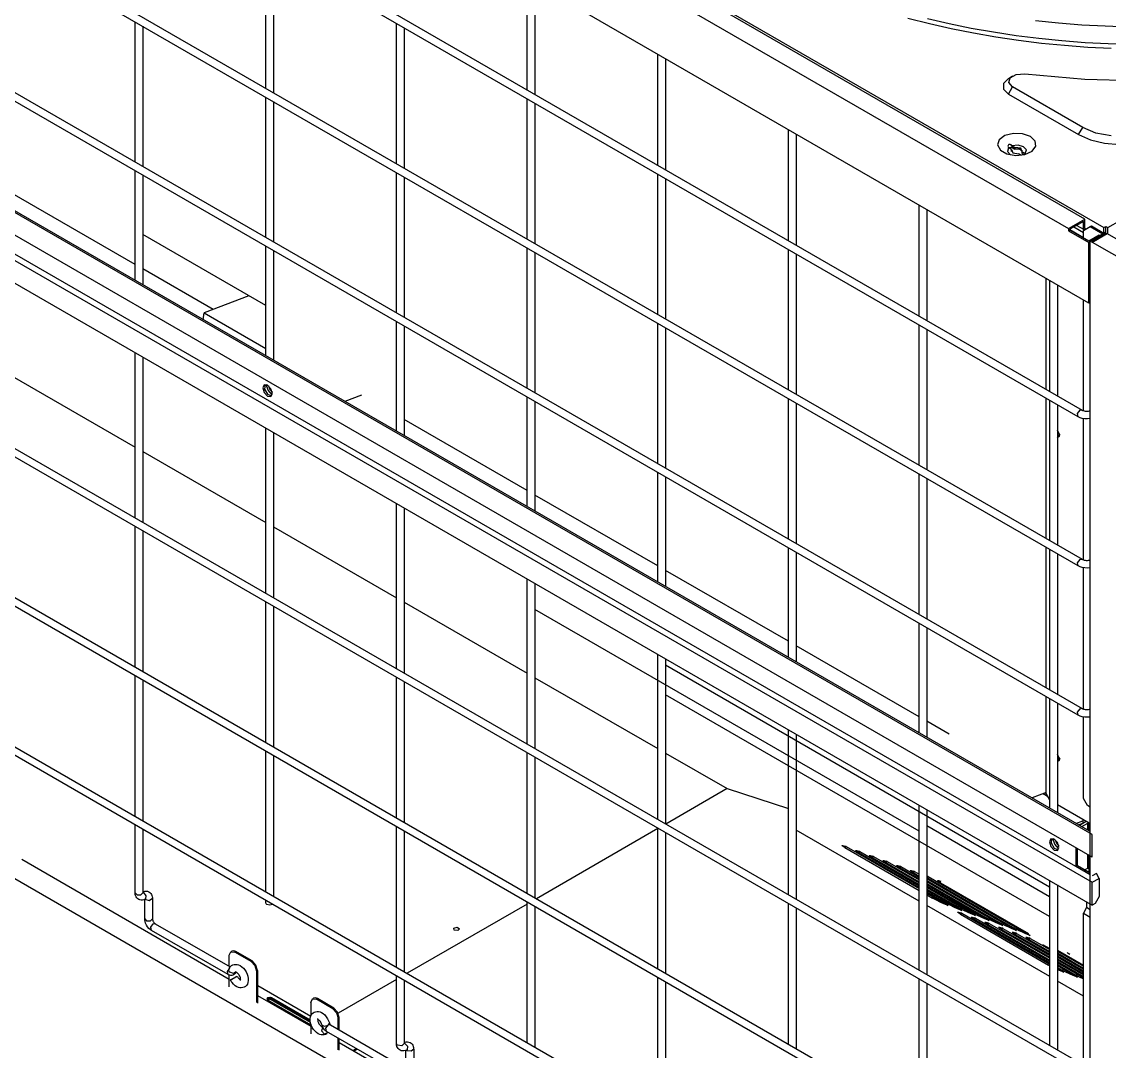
# Model space of a CAD drawing. Extents: x 594 to 813, y 174 to 240.
# Drawn here: x 756.775 to 759.609, y 201.959 to 204.644 of the extents above; entities that cross this region are included whole.
import ezdxf

# ---------------------------------------------------------------- set-up
doc = ezdxf.new("R2010")
doc.units = 0
doc.header["$MEASUREMENT"] = 0
doc.layers.add('AC.REF(S). PIPING', color=3, linetype='CONTINUOUS', lineweight=30)
doc.layers.add('LG-Product', color=3, linetype='CONTINUOUS')

# ---------------------------------------------------------------- blocks, each defined once
blk = doc.blocks.new('UW1-4')
at = {"layer": 'LG-Product', "color": 3, "linetype": 'Continuous'}
for p, q in [((3382.52, 4352.43), (3801.73, 4594.46)), ((3805.99, 4592), (3386.78, 4349.97)), ((3381.46, 4330.52), (3811.31, 4578.69)), ((3808.5, 4548.13), (3383.26, 4302.62)), ((3384.27, 4300.88), (3809.5, 4546.39)), ((3808.5, 4509.23), (3383.26, 4263.72)), ((3384.27, 4261.98), (3809.5, 4507.49)), ((3376.51, 4350.19), (3142.79, 4485.13)), ((3591.08, 4473.45), (3377.58, 4350.19)), ((3808.5, 4470.32), (3383.26, 4224.81)), ((3384.27, 4223.07), (3809.5, 4468.58)), ((3380.57, 4192), (3810.42, 4440.17)), ((3381.11, 4192.72), (3809.71, 4440.17)), ((3380.57, 4186.06), (3810.42, 4434.23)), ((3810.42, 4427.68), (3380.57, 4179.51)), ((3384.83, 4183.6), (3804.74, 4426.04)), ((3810.42, 4421.74), (3380.57, 4173.57)), ((3593.96, 4421.95), (3593.96, 4385.36)), ((3595.97, 4386.52), (3595.97, 4423.11)), ((3525.87, 4413.89), (3525.87, 4384.95)), ((3527.87, 4386.11), (3527.87, 4415.05)), ((3423.51, 4404.71), (3417.86, 4403.41)), ((3423.02, 4403.3), (3428.61, 4404.73)), ((3371.16, 4402.49), (3377.25, 4402.68)), ((3377.25, 4402.68), (3383.32, 4403.02)), ((3383.32, 4403.02), (3389.36, 4403.5)), ((3389.36, 4403.5), (3395.35, 4404.13)), ((3412.13, 4402.24), (3406.31, 4401.21)), ((3411.56, 4400.86), (3417.33, 4402.01)), ((3417.86, 4403.41), (3412.13, 4402.24)), ((3417.33, 4402.01), (3423.02, 4403.3)), ((3559.91, 4402.29), (3559.91, 4365.7)), ((3561.92, 4366.86), (3561.92, 4403.45)), ((3628.01, 4402.7), (3628.01, 4366.11)), ((3630.01, 4367.27), (3630.01, 4403.86)), ((3388.49, 4398.96), (3382.46, 4398.5)), ((3394.48, 4399.57), (3388.49, 4398.96)), ((3393.81, 4398.23), (3399.79, 4398.96)), ((3400.43, 4400.32), (3394.48, 4399.57)), ((3399.79, 4398.96), (3405.71, 4399.84)), ((3406.31, 4401.21), (3400.43, 4400.32)), ((3405.71, 4399.84), (3411.56, 4400.86)), ((3376.4, 4398.19), (3370.32, 4398.02)), ((3375.63, 4396.9), (3381.72, 4397.2)), ((3382.46, 4398.5), (3376.4, 4398.19)), ((3381.72, 4397.2), (3387.78, 4397.64)), ((3387.78, 4397.64), (3393.81, 4398.23)), ((3491.82, 4394.24), (3491.82, 4365.29)), ((3493.83, 4366.45), (3493.83, 4395.4)), ((3398.19, 4390.28), (3382.55, 4388.91)), ((3400.38, 4390.13), (3398.19, 4390.28)), ((3401.98, 4389.25), (3400.38, 4390.13)), ((3382.55, 4388.91), (3366.75, 4388.43)), ((3402.44, 4389.11), (3401.37, 4389.73)), ((3401.37, 4386.86), (3402.36, 4388)), ((3402.36, 4388), (3401.98, 4389.25)), ((3402.44, 4389.11), (3403.74, 4387.81)), ((3403.74, 4387.81), (3403.74, 4386.32)), ((3383.07, 4376.29), (3401.37, 4386.86)), ((3402.44, 4385.02), (3384.14, 4374.45)), ((3402.44, 4385.02), (3401.37, 4386.86)), ((3403.74, 4386.32), (3402.44, 4385.02)), ((3525.87, 4382.63), (3525.87, 4346.05)), ((3527.87, 4347.2), (3527.87, 4383.79)), ((3593.96, 4383.05), (3593.96, 4346.46)), ((3595.97, 4347.62), (3595.97, 4384.21)), ((3379.65, 4374.86), (3383.07, 4376.29)), ((3384.14, 4374.45), (3383.07, 4376.29)), ((3808.5, 4377.56), (3383.26, 4132.05)), ((3375.62, 4374.1), (3379.65, 4374.86)), ((3384.14, 4374.45), (3381.02, 4373.07)), ((3384.27, 4130.32), (3809.5, 4375.83)), ((3395.45, 4372.77), (3396.69, 4373.96)), ((3396.69, 4373.96), (3398.75, 4374.68)), ((3398.75, 4374.68), (3401.14, 4374.76)), ((3401.14, 4374.76), (3403.33, 4374.19)), ((3403.33, 4374.19), (3404.81, 4373.1)), ((3457.77, 4374.58), (3457.77, 4345.64)), ((3459.78, 4346.8), (3459.78, 4375.74)), ((3377.39, 4372.2), (3373.5, 4371.91)), ((3381.02, 4373.07), (3377.39, 4372.2)), ((3395.31, 4371.39), (3395.45, 4372.77)), ((3396.29, 4370.13), (3395.31, 4371.39)), ((3397.75, 4370.46), (3398.47, 4371.3)), ((3398.08, 4369.54), (3397.75, 4370.46)), ((3398.47, 4371.3), (3399.92, 4371.71)), ((3398.78, 4370.07), (3399.53, 4370.63)), ((3398.83, 4369.97), (3399.17, 4370.89)), ((3399.17, 4370.89), (3400.76, 4371.09)), ((3399.53, 4370.63), (3400.76, 4370.68)), ((3399.92, 4371.71), (3401.51, 4371.52)), ((3401.48, 4371.5), (3400.76, 4371.09)), ((3401.48, 4371.09), (3400.76, 4370.68)), ((3400.76, 4371.09), (3400.76, 4370.68)), ((3401.65, 4370.58), (3401.3, 4369.66)), ((3401.5, 4371.51), (3401.48, 4371.5)), ((3401.48, 4371.09), (3401.48, 4371.5)), ((3401.92, 4371.2), (3401.48, 4371.09)), ((3401.51, 4371.52), (3401.5, 4371.51)), ((3401.51, 4371.52), (3401.74, 4371.74)), ((3401.65, 4370.58), (3402.37, 4370.99)), ((3401.65, 4370.17), (3401.65, 4370.58)), ((3401.74, 4371.74), (3401.95, 4371.85)), ((3402.37, 4371.09), (3401.92, 4371.2)), ((3401.95, 4371.85), (3402.18, 4371.88)), ((3402.18, 4371.88), (3402.35, 4371.84)), ((3402.35, 4371.84), (3402.46, 4371.75)), ((3402.37, 4370.99), (3402.38, 4371)), ((3402.38, 4371), (3402.4, 4371.01)), ((3402.41, 4371.04), (3402.4, 4371.01)), ((3402.4, 4371.01), (3402.71, 4370.04)), ((3402.52, 4371.26), (3402.41, 4371.04)), ((3402.46, 4371.75), (3402.53, 4371.62)), ((3402.55, 4371.46), (3402.52, 4371.26)), ((3402.53, 4371.62), (3402.55, 4371.46)), ((3404.53, 4370.41), (3402.83, 4369.43)), ((3405.25, 4371.74), (3404.53, 4370.41)), ((3404.81, 4373.1), (3405.25, 4371.74)), ((3398.18, 4369.27), (3396.29, 4370.13)), ((3397.93, 4369.54), (3397.96, 4369.56)), ((3397.95, 4369.49), (3397.93, 4369.54)), ((3398.01, 4369.44), (3397.95, 4369.49)), ((3397.96, 4369.56), (3398.06, 4369.54)), ((3398.13, 4369.36), (3398.01, 4369.44)), ((3398.06, 4369.54), (3398.08, 4369.54)), ((3398.09, 4369.55), (3398.08, 4369.54)), ((3398.11, 4369.56), (3398.09, 4369.55)), ((3398.83, 4369.97), (3398.11, 4369.56)), ((3398.11, 4369.37), (3398.11, 4369.56)), ((3398.25, 4369.3), (3398.13, 4369.36)), ((3400.54, 4369.02), (3398.18, 4369.27)), ((3398.83, 4369.56), (3398.32, 4369.27)), ((3398.83, 4369.56), (3398.83, 4369.97)), ((3399.08, 4369.09), (3399.71, 4369.46)), ((3401.3, 4369.66), (3399.71, 4369.46)), ((3402.83, 4369.43), (3400.54, 4369.02)), ((3401.65, 4370.17), (3401.68, 4370.12)), ((3401.68, 4370.12), (3401.7, 4370.07)), ((3402.71, 4370.04), (3401.87, 4369.17)), ((3630.01, 4336.43), (3630.01, 4364.96)), ((3491.82, 4362.98), (3491.82, 4326.39)), ((3493.83, 4327.55), (3493.83, 4364.14)), ((3559.91, 4363.39), (3559.91, 4326.8)), ((3561.92, 4327.96), (3561.92, 4364.55)), ((3628.01, 4363.8), (3628.01, 4335.27)), ((3630.01, 4340.61), (3662.05, 4359.11)), ((3423.72, 4354.92), (3423.72, 4325.98)), ((3425.73, 4327.14), (3425.73, 4356.08)), ((3377.04, 4350.49), (3376.51, 4350.19)), ((3377.58, 4350.19), (3377.04, 4350.49)), ((3377.04, 4348.78), (3377.04, 4350.49)), ((3380.82, 4350.63), (3377.56, 4348.74)), ((3381.1, 4350.46), (3377.84, 4348.58)), ((3381.1, 4350.46), (3380.82, 4350.63)), ((3382.88, 4349.44), (3381.1, 4350.46)), ((3386.78, 4349.97), (3382.52, 4352.43)), ((3382.52, 4350.07), (3382.52, 4352.43)), ((3382.88, 4351.82), (3386.42, 4349.77)), ((3382.88, 4349.77), (3382.88, 4351.82)), ((3384.65, 4350.79), (3382.88, 4349.77)), ((3376.67, 4348.64), (3365.96, 4342.46)), ((3376.51, 4348.55), (3376.51, 4350.19)), ((3380.29, 4346.55), (3376.67, 4348.64)), ((3376.99, 4348.74), (3377.27, 4348.91)), ((3380.54, 4346.7), (3376.99, 4348.74)), ((3376.99, 4348.46), (3376.99, 4348.74)), ((3381.1, 4346.7), (3377.27, 4348.91)), ((3377.58, 4348.75), (3377.58, 4350.19)), ((3378.8, 4348.23), (3378.62, 4348.13)), ((3378.8, 4348.23), (3381.46, 4346.7)), ((3381.46, 4346.7), (3386.42, 4349.56)), ((3386.78, 4349.36), (3381.46, 4346.29)), ((3382.34, 4349.75), (3382.52, 4350.07)), ((3382.74, 4349.52), (3382.88, 4349.77)), ((3385.37, 4350.38), (3382.88, 4348.94)), ((3386.43, 4349.67), (3382.88, 4347.62)), ((3382.88, 4347.52), (3382.88, 4349.44)), ((3386.42, 4349.77), (3386.42, 4349.56)), ((3386.78, 4349.36), (3386.42, 4349.56)), ((3386.78, 4349.97), (3386.78, 4349.36)), ((3595.96, 4329.86), (3628.01, 4348.36)), ((3369.86, 4340.21), (3381.1, 4346.7)), ((3380.29, 4346.55), (3380.54, 4346.7)), ((3381.1, 3755.34), (3381.1, 4346.7)), ((3381.46, 4346.29), (3381.1, 4346.49)), ((3381.46, 4330.52), (3381.46, 4346.29)), ((3527.87, 4308.3), (3527.87, 4344.89)), ((3595.97, 4316.77), (3595.97, 4345.3)), ((3457.77, 4343.32), (3457.77, 4306.73)), ((3459.78, 4307.89), (3459.78, 4344.48)), ((3525.87, 4343.73), (3525.87, 4307.14)), ((3593.96, 4344.14), (3593.96, 4315.61)), ((3609.71, 4328.89), (3628, 4339.45)), ((3808.5, 4338.66), (3383.26, 4093.15)), ((3384.27, 4091.41), (3809.5, 4336.92)), ((3391.68, 4307.48), (3391.68, 4336.42)), ((3392.63, 4308.03), (3392.63, 4336.97)), ((3389.68, 4335.26), (3389.68, 4306.32)), ((3381.1, 4330.73), (3381.46, 4330.52)), ((3382.88, 4302.46), (3382.88, 4331.34)), ((3600.43, 4332.44), (3612.04, 4328)), ((3612.04, 4328), (3595.97, 4318.72)), ((3612.29, 4326.19), (3612.04, 4328)), ((3493.83, 4288.65), (3493.83, 4325.23)), ((3561.92, 4297.11), (3561.92, 4325.64)), ((3423.72, 4323.66), (3423.72, 4287.08)), ((3425.73, 4288.23), (3425.73, 4324.82)), ((3491.82, 4324.07), (3491.82, 4287.49)), ((3559.91, 4324.48), (3559.91, 4295.95)), ((3628.01, 4316.43), (3628.01, 4273.35)), ((3630.01, 4274.51), (3630.01, 4317.58)), ((3662.05, 4311.47), (3630.01, 4292.97)), ((3594.25, 4306.97), (3594.62, 4308.2)), ((3594.9, 4308.03), (3594.28, 4307.3)), ((3594.62, 4308.2), (3595.5, 4309.12)), ((3595.23, 4308.94), (3594.9, 4308.03)), ((3595.33, 4307.79), (3595.84, 4309.26)), ((3595.5, 4309.12), (3596.37, 4309.21)), ((3596.32, 4308.11), (3595.54, 4306.77)), ((3596.18, 4309.28), (3596.32, 4308.11)), ((3596.37, 4309.21), (3596.74, 4308.41)), ((3596.74, 4308.41), (3596.37, 4307.18)), ((3391.68, 4268.58), (3391.68, 4305.16)), ((3392.63, 4269.13), (3392.63, 4305.71)), ((3459.78, 4268.99), (3459.78, 4305.58)), ((3527.87, 4277.45), (3527.87, 4305.99)), ((3571.02, 4306.55), (3575.39, 4304.88)), ((3594.62, 4306.17), (3594.25, 4306.97)), ((3594.3, 4306.61), (3595.33, 4307.79)), ((3595.54, 4306.77), (3594.46, 4306.3)), ((3595.5, 4306.26), (3594.62, 4306.17)), ((3596.37, 4307.18), (3595.5, 4306.26)), ((3381.28, 4302.41), (3381.09, 4302.46)), ((3381.56, 4302.36), (3381.28, 4302.41)), ((3381.85, 4302.33), (3381.56, 4302.36)), ((3382.14, 4302.33), (3381.85, 4302.33)), ((3382.43, 4302.36), (3382.14, 4302.33)), ((3382.68, 4302.41), (3382.43, 4302.36)), ((3382.91, 4302.47), (3382.68, 4302.41)), ((3383.1, 4302.54), (3382.91, 4302.47)), ((3383.26, 4302.62), (3383.1, 4302.54)), ((3383.5, 4302.66), (3383.27, 4302.62)), ((3383.76, 4302.57), (3383.5, 4302.66)), ((3384.42, 4301.69), (3383.76, 4302.57)), ((3389.68, 4304), (3389.68, 4267.42)), ((3457.77, 4304.42), (3457.77, 4267.83)), ((3525.87, 4304.83), (3525.87, 4276.29)), ((3381.09, 4300.4), (3381.87, 4300.33)), ((3381.87, 4300.33), (3382.55, 4300.35)), ((3382.55, 4300.35), (3383.19, 4300.46)), ((3382.88, 4263.56), (3382.88, 4300.43)), ((3383.19, 4300.46), (3383.75, 4300.64)), ((3808.5, 4299.75), (3383.26, 4054.24)), ((3383.75, 4300.64), (3384.27, 4300.88)), ((3384.27, 4300.88), (3384.42, 4301.69)), ((3527.88, 4281.64), (3559.92, 4300.14)), ((3384.27, 4052.51), (3809.5, 4298.02)), ((3389.05, 4296.04), (3389.68, 4297.38)), ((3389.51, 4296.73), (3389.07, 4296.25)), ((3389.64, 4297.35), (3389.51, 4296.73)), ((3593.96, 4296.77), (3593.96, 4253.7)), ((3595.97, 4254.86), (3595.97, 4297.93)), ((3389.36, 4296.1), (3389.05, 4296.03)), ((3389.68, 4295.42), (3389.05, 4296.04)), ((3389.39, 4295.86), (3389.09, 4295.75)), ((3389.68, 4296.38), (3389.36, 4296.1)), ((3389.68, 4296.1), (3389.39, 4295.86)), ((3628.01, 4291.81), (3595.96, 4273.31)), ((3425.73, 4249.33), (3425.73, 4285.92)), ((3493.83, 4257.8), (3493.83, 4286.33)), ((3423.72, 4284.76), (3423.72, 4248.17)), ((3491.82, 4285.17), (3491.82, 4256.64)), ((3493.83, 4261.98), (3525.87, 4280.48)), ((3559.91, 4277.11), (3559.91, 4234.04)), ((3561.92, 4235.2), (3561.92, 4278.27)), ((3593.96, 4272.16), (3561.92, 4253.66)), ((3630.01, 4235.61), (3630.01, 4272.2)), ((3628.01, 4271.04), (3628.01, 4234.45)), ((3381.11, 4018.59), (3810.84, 4266.7)), ((3391.68, 4229.67), (3391.68, 4266.26)), ((3392.63, 4230.22), (3392.63, 4266.81)), ((3457.77, 4265.51), (3457.77, 4236.98)), ((3459.78, 4238.14), (3459.78, 4266.67)), ((3381.28, 4263.51), (3381.09, 4263.56)), ((3381.56, 4263.45), (3381.28, 4263.51)), ((3381.85, 4263.43), (3381.56, 4263.45)), ((3382.14, 4263.43), (3381.85, 4263.43)), ((3382.43, 4263.45), (3382.14, 4263.43)), ((3382.68, 4263.5), (3382.43, 4263.45)), ((3382.91, 4263.56), (3382.68, 4263.5)), ((3383.1, 4263.63), (3382.91, 4263.56)), ((3383.26, 4263.72), (3383.1, 4263.63)), ((3383.5, 4263.76), (3383.27, 4263.72)), ((3383.76, 4263.67), (3383.5, 4263.76)), ((3384.42, 4262.78), (3383.76, 4263.67)), ((3384.27, 4261.98), (3384.42, 4262.78)), ((3389.68, 4265.1), (3389.68, 4228.51)), ((3381.09, 4261.5), (3381.87, 4261.42)), ((3381.87, 4261.42), (3382.55, 4261.45)), ((3382.55, 4261.45), (3383.19, 4261.56)), ((3382.88, 4224.65), (3382.88, 4261.53)), ((3383.19, 4261.56), (3383.75, 4261.73)), ((3383.75, 4261.73), (3384.27, 4261.98)), ((3459.78, 4242.33), (3491.82, 4260.83)), ((3525.87, 4257.45), (3525.87, 4214.38)), ((3527.87, 4215.54), (3527.87, 4258.61)), ((3559.92, 4252.5), (3527.88, 4234)), ((3593.96, 4251.38), (3593.96, 4214.8)), ((3595.97, 4215.95), (3595.97, 4252.54)), ((3425.74, 4192.79), (3525.86, 4250.6)), ((3423.72, 4245.86), (3423.72, 4217.32)), ((3425.73, 4218.48), (3425.73, 4247.02)), ((3425.73, 4222.67), (3457.78, 4241.17)), ((3491.82, 4237.8), (3491.82, 4194.73)), ((3493.83, 4195.89), (3493.83, 4238.96)), ((3391.69, 4178.27), (3491.83, 4236.08)), ((3525.87, 4232.85), (3493.83, 4214.35)), ((3559.91, 4231.72), (3559.91, 4195.14)), ((3561.92, 4196.3), (3561.92, 4232.88)), ((3628.01, 4232.14), (3628.01, 4195.55)), ((3630.01, 4196.71), (3630.01, 4233.29)), ((3389.68, 4226.2), (3389.68, 4197.67)), ((3391.68, 4198.82), (3391.68, 4227.36)), ((3391.69, 4170.57), (3491.82, 4228.38)), ((3392.63, 4202.61), (3392.63, 4227.9)), ((3381.28, 4224.6), (3381.09, 4224.65)), ((3381.56, 4224.55), (3381.28, 4224.6)), ((3381.85, 4224.52), (3381.56, 4224.55)), ((3382.14, 4224.52), (3381.85, 4224.52)), ((3382.43, 4224.55), (3382.14, 4224.52)), ((3382.68, 4224.6), (3382.43, 4224.55)), ((3382.91, 4224.66), (3382.68, 4224.6)), ((3383.1, 4224.73), (3382.91, 4224.66)), ((3383.26, 4224.81), (3383.1, 4224.73)), ((3383.5, 4224.86), (3383.27, 4224.81)), ((3383.76, 4224.76), (3383.5, 4224.86)), ((3383.75, 4222.83), (3384.27, 4223.07)), ((3384.42, 4223.88), (3383.76, 4224.76)), ((3384.27, 4223.07), (3384.42, 4223.88)), ((3381.09, 4222.59), (3381.87, 4222.52)), ((3381.87, 4222.52), (3382.55, 4222.54)), ((3382.55, 4222.54), (3383.19, 4222.65)), ((3382.88, 4201.36), (3382.88, 4222.62)), ((3383.19, 4222.65), (3383.75, 4222.83)), ((3417.87, 4218.13), (3423.72, 4221.51)), ((3457.77, 4218.14), (3457.77, 4175.07)), ((3459.78, 4176.23), (3459.78, 4219.3)), ((3389.05, 4211.51), (3389.68, 4212.85)), ((3389.36, 4211.57), (3389.05, 4211.5)), ((3389.51, 4212.21), (3389.07, 4211.73)), ((3389.68, 4211.86), (3389.36, 4211.57)), ((3389.68, 4211.57), (3389.39, 4211.34)), ((3389.64, 4212.82), (3389.51, 4212.21)), ((3491.82, 4213.19), (3475.76, 4203.92)), ((3525.87, 4212.07), (3525.87, 4175.48)), ((3527.87, 4176.64), (3527.87, 4213.23)), ((3593.96, 4212.48), (3593.96, 4175.89)), ((3595.97, 4177.05), (3595.97, 4213.64)), ((3389.68, 4210.9), (3389.05, 4211.51)), ((3389.39, 4211.34), (3389.09, 4211.22)), ((3475.76, 4203.92), (3459.78, 4198.72)), ((3475.76, 4203.92), (3491.75, 4194.69)), ((3381.81, 4199.52), (3382.88, 4201.36)), ((3391.68, 4200.96), (3392.63, 4202.61)), ((3392.22, 4201.89), (3393.41, 4202.58)), ((3392.72, 4202.18), (3392.44, 4202.28)), ((3392.63, 4202.88), (3396.28, 4201.48)), ((3393.41, 4202.58), (3392.63, 4202.88)), ((3381.1, 4199.11), (3381.81, 4199.52)), ((3381.42, 4194.91), (3389.68, 4199.67)), ((3423.72, 4198.48), (3423.72, 4155.41)), ((3425.73, 4156.57), (3425.73, 4199.64)), ((3381.74, 4194.93), (3381.42, 4194.74)), ((3381.42, 4192.9), (3381.42, 4194.91)), ((3381.74, 4193.08), (3381.74, 4194.93)), ((3383.34, 4194.01), (3381.74, 4194.93)), ((3382.17, 4195.34), (3383.91, 4194.33)), ((3383.02, 4195.83), (3383.02, 4195.56)), ((3384.83, 4194.87), (3383.02, 4195.56)), ((3383.02, 4195.56), (3383.02, 4194.89)), ((3384.14, 4194.47), (3383.02, 4194.89)), ((3380.57, 4186.06), (3380.57, 4192)), ((3391.69, 4175.7), (3423.72, 4194.2)), ((3425.73, 4174.57), (3457.77, 4193.07)), ((3491.82, 4192.41), (3491.82, 4155.83)), ((3493.83, 4156.98), (3493.83, 4193.57)), ((3493.83, 4193.49), (3525.44, 4175.23)), ((3559.91, 4192.82), (3559.91, 4156.23)), ((3561.92, 4157.39), (3561.92, 4193.98)), ((3628.01, 4193.23), (3628.01, 4176.75)), ((3630.01, 4176.75), (3630.01, 4194.39)), ((3389.26, 4188.62), (3389.63, 4189.84)), ((3389.91, 4189.68), (3389.29, 4188.94)), ((3389.31, 4188.26), (3390.34, 4189.43)), ((3389.63, 4189.84), (3390.5, 4190.77)), ((3390.24, 4190.58), (3389.91, 4189.68)), ((3390.34, 4189.43), (3390.84, 4190.91)), ((3390.5, 4190.77), (3391.38, 4190.86)), ((3391.32, 4189.76), (3390.55, 4188.42)), ((3391.19, 4190.93), (3391.32, 4189.76)), ((3391.38, 4190.86), (3391.74, 4190.05)), ((3391.74, 4190.05), (3391.38, 4188.83)), ((3444.74, 4188.83), (3445.04, 4188.94)), ((3445.04, 4188.94), (3445.02, 4188.71)), ((3445.64, 4189.13), (3445.04, 4188.94)), ((3445.53, 4188.83), (3445.78, 4189.02)), ((3445.85, 4189.13), (3445.64, 4189.13)), ((3445.78, 4189.02), (3445.85, 4189.13)), ((3381.42, 4182.04), (3381.42, 4186.55)), ((3381.74, 4183.21), (3381.74, 4186.74)), ((3384.47, 4183.81), (3384.47, 4188.31)), ((3384.83, 4188.52), (3384.83, 4183.6)), ((3389.63, 4187.82), (3389.26, 4188.62)), ((3390.55, 4188.42), (3389.47, 4187.95)), ((3390.5, 4187.9), (3389.63, 4187.82)), ((3391.38, 4188.83), (3390.5, 4187.9)), ((3444.74, 4188.83), (3425.73, 4177.85)), ((3445.09, 4188.57), (3425.73, 4177.39)), ((3441.17, 4187.52), (3425.73, 4178.6)), ((3441.52, 4187.26), (3425.73, 4178.14)), ((3437.61, 4186.21), (3425.73, 4179.35)), ((3437.61, 4186.21), (3437.9, 4186.32)), ((3437.61, 4186.21), (3437.85, 4185.89)), ((3437.89, 4186.09), (3437.87, 4185.87)), ((3437.9, 4186.32), (3437.89, 4186.09)), ((3438.5, 4186.51), (3437.9, 4186.32)), ((3437.95, 4185.95), (3438.39, 4186.22)), ((3438.39, 4186.22), (3438.64, 4186.4)), ((3438.71, 4186.51), (3438.5, 4186.51)), ((3438.64, 4186.4), (3438.71, 4186.51)), ((3441.17, 4187.52), (3441.47, 4187.63)), ((3441.17, 4187.52), (3441.42, 4187.2)), ((3441.45, 4187.4), (3441.44, 4187.18)), ((3441.47, 4187.63), (3441.45, 4187.4)), ((3442.07, 4187.82), (3441.47, 4187.63)), ((3441.52, 4187.26), (3441.96, 4187.52)), ((3441.96, 4187.52), (3442.21, 4187.71)), ((3442.28, 4187.82), (3442.07, 4187.82)), ((3442.21, 4187.71), (3442.28, 4187.82)), ((3444.74, 4188.83), (3444.99, 4188.51)), ((3445.02, 4188.71), (3445.01, 4188.49)), ((3445.09, 4188.57), (3445.53, 4188.83)), ((3381.1, 4181.86), (3384.47, 4183.81)), ((3381.1, 4181.45), (3384.83, 4183.6)), ((3381.74, 4183.21), (3381.42, 4183.03)), ((3382.59, 4182.72), (3381.74, 4183.21)), ((3384.47, 4183.81), (3384.83, 4183.6)), ((3437.95, 4185.95), (3425.73, 4178.89)), ((3434.04, 4184.9), (3425.73, 4180.1)), ((3434.38, 4184.64), (3425.73, 4179.64)), ((3430.47, 4183.59), (3425.73, 4180.85)), ((3430.81, 4183.33), (3425.73, 4180.39)), ((3430.47, 4183.59), (3430.76, 4183.7)), ((3430.47, 4183.59), (3430.72, 4183.27)), ((3430.75, 4183.48), (3430.73, 4183.26)), ((3430.76, 4183.7), (3430.75, 4183.48)), ((3431.36, 4183.89), (3430.76, 4183.7)), ((3430.81, 4183.33), (3431.25, 4183.6)), ((3431.25, 4183.6), (3431.51, 4183.78)), ((3431.58, 4183.89), (3431.36, 4183.89)), ((3431.51, 4183.78), (3431.58, 4183.89)), ((3434.04, 4184.9), (3434.33, 4185.01)), ((3434.04, 4184.9), (3434.29, 4184.58)), ((3434.32, 4184.78), (3434.3, 4184.56)), ((3434.33, 4185.01), (3434.32, 4184.78)), ((3434.93, 4185.2), (3434.33, 4185.01)), ((3434.38, 4184.64), (3434.82, 4184.91)), ((3434.82, 4184.91), (3435.07, 4185.09)), ((3435.14, 4185.2), (3434.93, 4185.2)), ((3435.07, 4185.09), (3435.14, 4185.2)), ((3659.57, 4185.5), (3605.5, 4154.28)), ((3378.8, 4180.53), (3379.51, 4181.76)), ((3378.8, 4180.53), (3378.8, 4175.82)), ((3380.57, 4179.51), (3378.8, 4180.53)), ((3379.51, 4181.76), (3380.57, 4181.15)), ((3423.33, 4180.97), (3396.73, 4165.61)), ((3423.72, 4180.45), (3400.3, 4166.92)), ((3423.68, 4180.71), (3400.76, 4167.48)), ((3423.33, 4180.97), (3423.63, 4181.08)), ((3423.33, 4180.97), (3423.58, 4180.65)), ((3423.61, 4180.86), (3423.59, 4180.64)), ((3423.63, 4181.08), (3423.61, 4180.86)), ((3423.72, 4181.11), (3423.63, 4181.08)), ((3426.9, 4182.28), (3425.73, 4181.6)), ((3427.24, 4182.02), (3425.73, 4181.14)), ((3426.9, 4182.28), (3427.19, 4182.39)), ((3426.9, 4182.28), (3427.15, 4181.96)), ((3427.18, 4182.17), (3427.16, 4181.95)), ((3427.19, 4182.39), (3427.18, 4182.17)), ((3427.79, 4182.58), (3427.19, 4182.39)), ((3427.24, 4182.02), (3427.68, 4182.29)), ((3427.68, 4182.29), (3427.94, 4182.47)), ((3428.01, 4182.58), (3427.79, 4182.58)), ((3427.94, 4182.47), (3428.01, 4182.58)), ((3380.57, 4173.57), (3380.57, 4179.51)), ((3389.68, 4178.83), (3389.68, 4135.75)), ((3391.68, 4136.91), (3391.68, 4179.98)), ((3420.11, 4179.4), (3397.2, 4166.17)), ((3423.72, 4179.7), (3403.87, 4168.23)), ((3423.72, 4179.99), (3404.33, 4168.79)), ((3423.72, 4178.94), (3407.44, 4169.54)), ((3423.72, 4179.23), (3407.9, 4170.1)), ((3423.72, 4178.19), (3411.01, 4170.85)), ((3423.72, 4178.48), (3411.47, 4171.41)), ((3423.73, 4177.73), (3415.04, 4172.72)), ((3420.65, 4179.96), (3420.06, 4179.77)), ((3420.11, 4179.4), (3420.55, 4179.67)), ((3420.55, 4179.67), (3420.8, 4179.85)), ((3420.87, 4179.96), (3420.65, 4179.96)), ((3420.8, 4179.85), (3420.87, 4179.96)), ((3378.8, 4175.82), (3379.86, 4173.98)), ((3423.73, 4177.44), (3414.58, 4172.16)), ((3423.72, 4176.69), (3418.14, 4173.47)), ((3423.72, 4176.98), (3418.61, 4174.03)), ((3420.21, 4174.33), (3421.02, 4174.72)), ((3421.02, 4174.72), (3421.69, 4175.07)), ((3421.69, 4175.07), (3422.18, 4175.34)), ((3423.72, 4176.23), (3422.18, 4175.34)), ((3595.97, 4174.08), (3595.97, 4174.73)), ((3625.56, 4175.73), (3625.53, 4175.52)), ((3625.53, 4175.52), (3625.53, 4175.32)), ((3625.53, 4175.32), (3625.53, 4169.99)), ((3626.34, 4174.75), (3625.53, 4175.32)), ((3625.64, 4176.05), (3625.56, 4175.73)), ((3625.77, 4176.35), (3625.64, 4176.05)), ((3625.96, 4176.62), (3625.77, 4176.35)), ((3626.19, 4176.85), (3625.96, 4176.62)), ((3626.47, 4177.03), (3626.19, 4176.85)), ((3627.46, 4175.1), (3626.34, 4174.75)), ((3626.77, 4177.15), (3626.47, 4177.03)), ((3627.11, 4177.2), (3626.77, 4177.15)), ((3627.46, 4177.19), (3627.11, 4177.2)), ((3627.11, 4175.97), (3627.77, 4176.85)), ((3627.27, 4175.16), (3627.11, 4175.97)), ((3627.19, 4175.2), (3627.19, 4175.2)), ((3627.19, 4175.2), (3627.21, 4175.19)), ((3627.21, 4175.19), (3627.24, 4175.18)), ((3627.24, 4175.18), (3627.26, 4175.17)), ((3627.26, 4175.17), (3627.27, 4175.16)), ((3627.27, 4175.16), (3627.67, 4174.97)), ((3628.01, 4177.03), (3627.46, 4177.19)), ((3627.53, 4169.99), (3627.53, 4175.07)), ((3627.67, 4174.97), (3628.08, 4174.88)), ((3627.77, 4176.85), (3627.89, 4176.91)), ((3627.89, 4176.91), (3628.01, 4176.94)), ((3628.01, 4176.75), (3628, 4176.7)), ((3628, 4176.7), (3628, 4176.67)), ((3628, 4176.67), (3628, 4176.66)), ((3628.51, 4176.25), (3628.01, 4176.75)), ((3628.08, 4174.88), (3628.43, 4174.86)), ((3628.43, 4174.86), (3628.77, 4174.92)), ((3629.51, 4176.25), (3628.51, 4176.25)), ((3628.77, 4174.92), (3629.07, 4175.04)), ((3629.07, 4175.04), (3629.35, 4175.21)), ((3629.35, 4175.21), (3629.58, 4175.44)), ((3630.01, 4176.75), (3629.51, 4176.25)), ((3629.58, 4175.44), (3629.77, 4175.72)), ((3629.77, 4175.72), (3629.9, 4176.02)), ((3629.9, 4176.02), (3629.98, 4176.34)), ((3629.98, 4176.34), (3630.01, 4176.54)), ((3630.01, 4176.54), (3630.01, 4176.75)), ((3379.86, 4173.98), (3380.57, 4173.57)), ((3381.1, 4172.33), (3382.13, 4172.92)), ((3382.13, 4174.47), (3382.13, 4172.92)), ((3382.13, 4172.92), (3382.88, 4171.47)), ((3391.68, 4154.91), (3423.72, 4173.41)), ((3413.07, 4171.71), (3413.88, 4172.1)), ((3413.88, 4172.1), (3414.55, 4172.45)), ((3414.55, 4172.45), (3415.04, 4172.72)), ((3414.58, 4172.16), (3414.87, 4172.27)), ((3414.87, 4172.27), (3415.71, 4172.61)), ((3415.71, 4172.61), (3416.64, 4173.02)), ((3416.64, 4173.02), (3417.45, 4173.41)), ((3417.45, 4173.41), (3418.12, 4173.76)), ((3418.12, 4173.76), (3418.61, 4174.03)), ((3418.14, 4173.47), (3418.44, 4173.58)), ((3418.44, 4173.58), (3419.28, 4173.92)), ((3419.28, 4173.92), (3420.21, 4174.33)), ((3457.77, 4172.75), (3457.77, 4136.17)), ((3459.78, 4137.33), (3459.78, 4173.91)), ((3525.87, 4173.16), (3525.87, 4136.58)), ((3527.87, 4137.73), (3527.87, 4174.32)), ((3527.87, 4173.83), (3559.13, 4155.78)), ((3594.2, 4173.71), (3594.22, 4173.69)), ((3594.22, 4173.69), (3594.25, 4173.67)), ((3594.25, 4173.67), (3594.96, 4173.5)), ((3594.96, 4173.5), (3595.67, 4173.67)), ((3595.67, 4173.67), (3595.89, 4173.86)), ((3595.89, 4173.86), (3595.97, 4174.08)), ((3382.88, 4171.47), (3381.1, 4170.44)), ((3382.88, 4131.89), (3382.88, 4171.47)), ((3414.6, 4171.42), (3391.68, 4158.19)), ((3411.03, 4170.11), (3391.68, 4158.94)), ((3411.38, 4169.85), (3391.68, 4158.48)), ((3414.94, 4171.16), (3392.03, 4157.93)), ((3405.01, 4168.68), (3405.94, 4169.09)), ((3405.94, 4169.09), (3406.74, 4169.48)), ((3406.74, 4169.48), (3407.41, 4169.83)), ((3407.41, 4169.83), (3407.9, 4170.1)), ((3407.44, 4169.54), (3407.73, 4169.65)), ((3407.73, 4169.65), (3408.58, 4169.99)), ((3408.35, 4169.1), (3407.76, 4168.91)), ((3408.57, 4169.1), (3408.35, 4169.1)), ((3408.5, 4169), (3408.57, 4169.1)), ((3408.58, 4169.99), (3409.51, 4170.4)), ((3409.51, 4170.4), (3410.31, 4170.79)), ((3410.31, 4170.79), (3410.98, 4171.14)), ((3410.98, 4171.14), (3411.47, 4171.41)), ((3411.01, 4170.85), (3411.3, 4170.96)), ((3411.03, 4170.11), (3411.33, 4170.22)), ((3411.03, 4170.11), (3411.28, 4169.8)), ((3411.31, 4170), (3411.29, 4169.78)), ((3411.3, 4170.96), (3412.15, 4171.3)), ((3411.33, 4170.22), (3411.31, 4170)), ((3411.92, 4170.41), (3411.33, 4170.22)), ((3411.38, 4169.85), (3411.81, 4170.12)), ((3411.81, 4170.12), (3412.07, 4170.31)), ((3412.14, 4170.41), (3411.92, 4170.41)), ((3412.07, 4170.31), (3412.14, 4170.41)), ((3412.15, 4171.3), (3413.07, 4171.71)), ((3414.6, 4171.42), (3414.89, 4171.53)), ((3414.6, 4171.42), (3414.85, 4171.11)), ((3414.88, 4171.31), (3414.86, 4171.09)), ((3414.89, 4171.53), (3414.88, 4171.31)), ((3415.49, 4171.72), (3414.89, 4171.53)), ((3414.94, 4171.16), (3415.38, 4171.43)), ((3415.38, 4171.43), (3415.64, 4171.62)), ((3415.71, 4171.72), (3415.49, 4171.72)), ((3415.64, 4171.62), (3415.71, 4171.72)), ((3625.15, 4169.05), (3625.05, 4168.93)), ((3625.24, 4169.18), (3625.15, 4169.05)), ((3625.32, 4169.32), (3625.24, 4169.18)), ((3625.39, 4169.45), (3625.32, 4169.32)), ((3625.44, 4169.59), (3625.39, 4169.45)), ((3625.48, 4169.71), (3625.44, 4169.59)), ((3625.51, 4169.82), (3625.48, 4169.71)), ((3625.52, 4169.91), (3625.51, 4169.82)), ((3625.53, 4169.99), (3625.52, 4169.91)), ((3626.03, 4169.49), (3625.53, 4169.99)), ((3627.03, 4169.49), (3626.03, 4169.49)), ((3627.53, 4169.99), (3627.03, 4169.49)), ((3627.29, 4168.81), (3627.45, 4169.3)), ((3627.45, 4169.3), (3627.51, 4169.65)), ((3627.51, 4169.65), (3627.53, 4169.99)), ((3407.46, 4168.8), (3391.68, 4159.69)), ((3407.81, 4168.54), (3391.68, 4159.23)), ((3403.89, 4167.49), (3391.68, 4160.45)), ((3404.24, 4167.23), (3391.68, 4159.98)), ((3397.87, 4166.06), (3398.8, 4166.47)), ((3398.8, 4166.47), (3399.61, 4166.86)), ((3399.61, 4166.86), (3400.27, 4167.21)), ((3400.27, 4167.21), (3400.76, 4167.48)), ((3400.3, 4166.92), (3400.6, 4167.03)), ((3400.32, 4166.18), (3400.62, 4166.29)), ((3400.6, 4167.03), (3401.44, 4167.37)), ((3400.62, 4166.29), (3400.6, 4166.07)), ((3401.21, 4166.48), (3400.62, 4166.29)), ((3401.11, 4166.19), (3401.36, 4166.38)), ((3401.43, 4166.48), (3401.21, 4166.48)), ((3401.36, 4166.38), (3401.43, 4166.48)), ((3401.44, 4167.37), (3402.37, 4167.78)), ((3402.37, 4167.78), (3403.17, 4168.17)), ((3403.17, 4168.17), (3403.84, 4168.52)), ((3403.84, 4168.52), (3404.33, 4168.79)), ((3403.87, 4168.23), (3404.16, 4168.34)), ((3403.89, 4167.49), (3404.19, 4167.6)), ((3403.89, 4167.49), (3404.14, 4167.18)), ((3404.17, 4167.38), (3404.15, 4167.16)), ((3404.16, 4168.34), (3405.01, 4168.68)), ((3404.19, 4167.6), (3404.17, 4167.38)), ((3404.78, 4167.79), (3404.19, 4167.6)), ((3404.24, 4167.23), (3404.68, 4167.5)), ((3404.68, 4167.5), (3404.93, 4167.69)), ((3405, 4167.79), (3404.78, 4167.79)), ((3404.93, 4167.69), (3405, 4167.79)), ((3407.46, 4168.8), (3407.76, 4168.91)), ((3407.46, 4168.8), (3407.71, 4168.49)), ((3407.74, 4168.69), (3407.72, 4168.47)), ((3407.76, 4168.91), (3407.74, 4168.69)), ((3407.81, 4168.54), (3408.24, 4168.81)), ((3408.24, 4168.81), (3408.5, 4169)), ((3546.14, 4167.76), (3545.48, 4167.38)), ((3545.48, 4167.38), (3545.91, 4166.89)), ((3545.91, 4166.89), (3546.84, 4166.98)), ((3546.98, 4167.52), (3546.14, 4167.76)), ((3546.84, 4166.98), (3546.98, 4167.52)), ((3624.79, 4168.71), (3605.24, 4157.42)), ((3605.82, 4155.44), (3625.79, 4166.97)), ((3625.02, 4168.76), (3624.79, 4168.71)), ((3624.8, 4168.72), (3624.79, 4168.71)), ((3624.81, 4168.73), (3624.8, 4168.72)), ((3624.88, 4168.77), (3624.81, 4168.73)), ((3624.95, 4168.84), (3624.88, 4168.77)), ((3625.05, 4168.93), (3624.95, 4168.84)), ((3625.29, 4168.66), (3625.02, 4168.76)), ((3625.94, 4167.78), (3625.29, 4168.66)), ((3625.79, 4166.97), (3625.94, 4167.78)), ((3625.79, 4166.97), (3626.13, 4167.21)), ((3626.13, 4167.21), (3626.45, 4167.49)), ((3626.45, 4167.49), (3626.78, 4167.88)), ((3626.78, 4167.88), (3627.07, 4168.33)), ((3627.07, 4168.33), (3627.29, 4168.81)), ((3400.32, 4166.18), (3391.68, 4161.2)), ((3400.67, 4165.92), (3391.68, 4160.74)), ((3396.75, 4164.87), (3391.68, 4161.95)), ((3397.1, 4164.61), (3391.68, 4161.49)), ((3396.73, 4165.61), (3397.03, 4165.72)), ((3396.75, 4164.87), (3397.05, 4164.98)), ((3396.75, 4164.87), (3397, 4164.56)), ((3397.03, 4164.76), (3397.01, 4164.54)), ((3397.03, 4165.72), (3397.87, 4166.06)), ((3397.05, 4164.98), (3397.03, 4164.76)), ((3397.64, 4165.17), (3397.05, 4164.98)), ((3397.1, 4164.61), (3397.54, 4164.88)), ((3397.54, 4164.88), (3397.79, 4165.07)), ((3397.86, 4165.17), (3397.64, 4165.17)), ((3397.79, 4165.07), (3397.86, 4165.17)), ((3400.32, 4166.18), (3400.57, 4165.87)), ((3400.6, 4166.07), (3400.58, 4165.85)), ((3400.67, 4165.92), (3401.11, 4166.19)), ((3389.68, 4161.83), (3382.88, 4157.9)), ((3389.68, 4161.54), (3382.88, 4157.61)), ((3389.68, 4161.08), (3382.88, 4157.15)), ((3389.68, 4160.79), (3382.88, 4156.86)), ((3386.39, 4160.68), (3386.83, 4160.95)), ((3386.83, 4160.95), (3387.14, 4161.23)), ((3393.53, 4163.3), (3391.68, 4162.24)), ((3599.54, 4158.99), (3603.8, 4161.45)), ((3599.82, 4158.83), (3604.08, 4161.28)), ((3603.8, 4161.45), (3604.34, 4161.64)), ((3604.08, 4161.28), (3603.8, 4161.45)), ((3605.08, 4161.38), (3604.08, 4161.28)), ((3604.34, 4161.64), (3604.8, 4161.55)), ((3605.08, 4161.38), (3604.8, 4161.55)), ((3605.5, 4160.47), (3605.08, 4161.38)), ((3389.68, 4160.33), (3382.88, 4156.4)), ((3389.68, 4160.04), (3382.88, 4156.11)), ((3389.68, 4159.58), (3382.88, 4155.65)), ((3389.68, 4159.29), (3382.88, 4155.36)), ((3389.68, 4158.83), (3382.88, 4154.9)), ((3389.68, 4158.54), (3382.88, 4154.61)), ((3389.68, 4157.79), (3384.43, 4154.76)), ((3389.68, 4158.08), (3384.89, 4155.31)), ((3391.68, 4157.74), (3392.03, 4157.93)), ((3598.12, 4156.53), (3598.54, 4157.93)), ((3598.82, 4157.77), (3598.4, 4156.37)), ((3598.54, 4157.93), (3599.54, 4158.99)), ((3599.82, 4158.83), (3598.82, 4157.77)), ((3599.54, 4158.99), (3599.82, 4158.83)), ((3602.65, 4157.77), (3602.25, 4157.5)), ((3603.07, 4157.97), (3602.65, 4157.77)), ((3603.44, 4158.07), (3603.07, 4157.97)), ((3603.82, 4158.11), (3603.44, 4158.07)), ((3604.21, 4158.07), (3603.82, 4158.11)), ((3604.57, 4157.96), (3604.21, 4158.07)), ((3604.9, 4157.77), (3604.57, 4157.96)), ((3605.18, 4157.52), (3604.9, 4157.77)), ((3605.5, 4157.57), (3605.5, 4160.47)), ((3383.74, 4154.7), (3384.4, 4155.04)), ((3384.4, 4155.04), (3384.89, 4155.31)), ((3384.73, 4154.86), (3385.57, 4155.2)), ((3385.57, 4155.2), (3386.5, 4155.62)), ((3386.5, 4155.62), (3387.3, 4156.01)), ((3387.3, 4156.01), (3387.97, 4156.35)), ((3387.97, 4156.35), (3388.46, 4156.62)), ((3389.68, 4157.03), (3388, 4156.07)), ((3388, 4156.07), (3388.29, 4156.17)), ((3388.29, 4156.17), (3389.14, 4156.51)), ((3389.68, 4157.32), (3388.46, 4156.62)), ((3389.14, 4156.51), (3389.68, 4156.75)), ((3561.92, 4137.43), (3561.92, 4155.08)), ((3598.12, 4156.53), (3598.12, 4147.97)), ((3598.4, 4156.37), (3598.12, 4156.53)), ((3598.4, 4156.37), (3598.4, 4148.14)), ((3600.63, 4154.99), (3600.53, 4154.4)), ((3600.82, 4155.57), (3600.63, 4154.99)), ((3601.09, 4156.14), (3600.82, 4155.57)), ((3601.43, 4156.66), (3601.09, 4156.14)), ((3601.81, 4157.12), (3601.43, 4156.66)), ((3602.25, 4157.5), (3601.81, 4157.12)), ((3602.68, 4154.82), (3602.77, 4155.03)), ((3602.77, 4155.03), (3602.89, 4155.25)), ((3602.89, 4155.25), (3603.03, 4155.45)), ((3603.03, 4155.45), (3603.18, 4155.64)), ((3603.18, 4155.64), (3603.34, 4155.8)), ((3603.43, 4154.98), (3603.3, 4154.77)), ((3603.34, 4155.8), (3603.47, 4155.91)), ((3603.47, 4155.91), (3603.59, 4156)), ((3603.6, 4154.92), (3603.5, 4154.92)), ((3603.5, 4154.92), (3604.21, 4154.51)), ((3603.59, 4156), (3603.69, 4156.05)), ((3604.42, 4154.5), (3603.6, 4154.92)), ((3603.69, 4156.17), (3603.8, 4155.92)), ((3603.69, 4156.15), (3604.4, 4155.73)), ((3603.69, 4156.05), (3603.77, 4156.09)), ((3603.77, 4156.09), (3603.84, 4156.1)), ((3603.8, 4155.92), (3603.95, 4155.7)), ((3603.95, 4155.7), (3604.13, 4155.52)), ((3604.13, 4155.52), (3604.35, 4155.37)), ((3604.35, 4155.37), (3604.6, 4155.27)), ((3604.4, 4155.73), (3605.35, 4156.08)), ((3604.6, 4155.27), (3604.86, 4155.22)), ((3604.86, 4155.22), (3605.1, 4155.21)), ((3605.1, 4155.21), (3605.35, 4155.25)), ((3605.42, 4157.19), (3605.18, 4157.52)), ((3605.97, 4156.25), (3605.31, 4157.13)), ((3605.35, 4156.08), (3605.59, 4156.44)), ((3605.35, 4155.25), (3605.59, 4155.33)), ((3605.59, 4156.81), (3605.42, 4157.19)), ((3605.5, 4152.23), (3605.5, 4155.31)), ((3605.59, 4156.44), (3605.59, 4156.81)), ((3605.59, 4155.33), (3605.82, 4155.44)), ((3605.82, 4155.44), (3605.97, 4156.25)), ((3382.88, 4154.28), (3382.93, 4154.31)), ((3382.88, 4149.83), (3389.68, 4153.75)), ((3382.93, 4154.31), (3383.74, 4154.7)), ((3384.43, 4154.76), (3384.73, 4154.86)), ((3423.72, 4153.1), (3423.72, 4116.51)), ((3425.73, 4117.67), (3425.73, 4154.25)), ((3491.82, 4153.51), (3491.82, 4116.92)), ((3493.83, 4118.08), (3493.83, 4154.66)), ((3559.91, 4153.92), (3559.91, 4137.43)), ((3561.92, 4154.17), (3577.12, 4145.4)), ((3584.27, 4144.52), (3598.05, 4152.48)), ((3598.08, 4152.5), (3598.05, 4152.48)), ((3598.12, 4152.52), (3598.08, 4152.5)), ((3600.53, 4154.4), (3600.53, 4153.87)), ((3600.53, 4153.87), (3600.63, 4153.36)), ((3600.63, 4153.36), (3600.78, 4152.98)), ((3600.78, 4152.98), (3601.01, 4152.63)), ((3601.01, 4152.63), (3601.28, 4152.37)), ((3601.28, 4152.37), (3601.6, 4152.16)), ((3601.6, 4152.16), (3601.96, 4152.03)), ((3602.61, 4154.07), (3602.49, 4154.01)), ((3602.53, 4154.12), (3602.54, 4154.26)), ((3602.53, 4154.01), (3602.53, 4154.12)), ((3602.55, 4153.94), (3602.53, 4154.01)), ((3602.54, 4154.26), (3602.56, 4154.43)), ((3602.56, 4153.9), (3602.55, 4153.94)), ((3602.56, 4154.43), (3602.61, 4154.61)), ((3602.56, 4153.9), (3602.56, 4153.9)), ((3602.61, 4154.61), (3602.68, 4154.82)), ((3602.73, 4154.14), (3602.61, 4154.07)), ((3602.86, 4154.24), (3602.73, 4154.14)), ((3602.73, 4152.01), (3603.1, 4152.1)), ((3603.01, 4154.4), (3602.86, 4154.24)), ((3603.17, 4154.58), (3603.01, 4154.4)), ((3603.1, 4152.1), (3603.52, 4152.27)), ((3603.3, 4154.77), (3603.17, 4154.58)), ((3603.52, 4152.27), (3603.92, 4152.52)), ((3603.92, 4152.52), (3604.35, 4152.9)), ((3604.21, 4154.51), (3605.02, 4154.1)), ((3604.35, 4152.9), (3604.74, 4153.34)), ((3605.13, 4154.09), (3604.42, 4154.5)), ((3604.74, 4153.34), (3604.98, 4153.67)), ((3604.98, 4153.67), (3605.2, 4154.03)), ((3605.02, 4154.1), (3605.13, 4154.09)), ((3582.52, 4149.16), (3583.06, 4149.35)), ((3583.06, 4149.35), (3583.52, 4149.26)), ((3583.8, 4149.1), (3583.52, 4149.26)), ((3598.12, 4150.02), (3584.22, 4142)), ((3584.34, 4142.95), (3595.19, 4149.22)), ((3594.88, 4149.4), (3584.37, 4143.33)), ((3584.39, 4143.58), (3594.5, 4149.41)), ((3594.5, 4149.41), (3595.57, 4149.41)), ((3594.5, 4149.41), (3594.53, 4149.4)), ((3594.53, 4149.4), (3594.56, 4149.4)), ((3594.56, 4149.4), (3594.58, 4149.41)), ((3594.58, 4149.41), (3594.64, 4149.44)), ((3594.78, 4149.5), (3594.6, 4149.42)), ((3594.64, 4149.44), (3594.71, 4149.45)), ((3594.71, 4149.45), (3594.79, 4149.43)), ((3594.99, 4149.53), (3594.78, 4149.5)), ((3594.79, 4149.43), (3594.88, 4149.4)), ((3595.19, 4149.4), (3594.88, 4149.4)), ((3595.19, 4149.22), (3595.19, 4149.4)), ((3595.28, 4149.16), (3595.19, 4149.22)), ((3595.52, 4149.39), (3595.53, 4149.38)), ((3595.52, 4149.39), (3595.68, 4149.13)), ((3595.53, 4149.38), (3595.54, 4149.37)), ((3595.54, 4149.37), (3595.6, 4149.33)), ((3595.57, 4149.41), (3595.57, 4148.79)), ((3595.6, 4149.33), (3595.63, 4149.29)), ((3595.63, 4149.29), (3595.64, 4149.25)), ((3595.64, 4149.25), (3595.64, 4149.22)), ((3595.64, 4149.22), (3595.64, 4149.18)), ((3601.96, 4152.03), (3602.35, 4151.98)), ((3602.35, 4151.98), (3602.73, 4152.01)), ((3577.26, 4145.65), (3578.26, 4146.71)), ((3578.54, 4146.54), (3577.54, 4145.48)), ((3578.26, 4146.71), (3582.52, 4149.16)), ((3578.26, 4146.71), (3578.54, 4146.54)), ((3578.54, 4146.54), (3582.8, 4149)), ((3582.8, 4149), (3582.52, 4149.16)), ((3583.8, 4149.1), (3582.8, 4149)), ((3584.22, 4148.18), (3583.8, 4149.1)), ((3595.49, 4148.88), (3584.22, 4142.37)), ((3595.57, 4148.79), (3584.22, 4142.24)), ((3584.22, 4148.18), (3584.22, 4144.68)), ((3594.2, 4149.19), (3584.39, 4143.53)), ((3595.17, 4148.9), (3595.2, 4148.88)), ((3595.2, 4148.88), (3595.22, 4148.86)), ((3595.22, 4148.86), (3595.24, 4148.84)), ((3595.24, 4148.84), (3595.25, 4148.81)), ((3595.36, 4149.08), (3595.28, 4149.16)), ((3595.43, 4148.99), (3595.36, 4149.08)), ((3595.49, 4148.88), (3595.43, 4148.99)), ((3595.68, 4149.13), (3595.49, 4148.88)), ((3595.49, 4148.88), (3595.51, 4148.85)), ((3595.56, 4149.09), (3595.5, 4149.04)), ((3595.51, 4148.85), (3595.54, 4148.82)), ((3595.54, 4148.82), (3595.57, 4148.79)), ((3595.61, 4149.13), (3595.56, 4149.09)), ((3595.64, 4149.18), (3595.61, 4149.13)), ((3576.84, 4144.25), (3577.26, 4145.65)), ((3577.12, 4144.08), (3576.84, 4144.25)), ((3576.84, 4141.03), (3576.84, 4144.25)), ((3577.54, 4145.48), (3577.12, 4144.08)), ((3577.12, 4141.19), (3577.12, 4144.08)), ((3579.86, 4143.94), (3579.59, 4143.41)), ((3580.21, 4144.46), (3579.86, 4143.94)), ((3580.61, 4144.91), (3580.21, 4144.46)), ((3581.02, 4145.26), (3580.61, 4144.91)), ((3581.46, 4145.53), (3581.02, 4145.26)), ((3581.84, 4145.7), (3581.46, 4145.53)), ((3582.23, 4145.8), (3581.84, 4145.7)), ((3581.98, 4143.44), (3582.11, 4143.57)), ((3582.11, 4143.57), (3582.24, 4143.67)), ((3582.61, 4145.82), (3582.23, 4145.8)), ((3582.24, 4143.67), (3582.35, 4143.74)), ((3582.35, 4143.74), (3582.45, 4143.78)), ((3582.4, 4143.9), (3582.41, 4143.87)), ((3582.41, 4143.87), (3582.43, 4143.81)), ((3582.43, 4143.58), (3582.41, 4143.42)), ((3582.43, 4143.81), (3582.43, 4143.71)), ((3582.43, 4143.71), (3582.43, 4143.58)), ((3582.45, 4143.78), (3582.52, 4143.81)), ((3582.52, 4143.81), (3582.55, 4143.82)), ((3582.55, 4143.82), (3582.56, 4143.82)), ((3582.98, 4145.77), (3582.61, 4145.82)), ((3583.33, 4145.65), (3582.98, 4145.77)), ((3583.66, 4145.46), (3583.33, 4145.65)), ((3583.94, 4145.19), (3583.66, 4145.46)), ((3584.16, 4144.87), (3583.94, 4145.19)), ((3584.33, 4144.45), (3584.16, 4144.87)), ((3584.42, 4144), (3584.33, 4144.45)), ((3584.43, 4143.41), (3584.42, 4144)), ((3579.15, 4142.36), (3559.44, 4130.98)), ((3579.38, 4142.41), (3579.15, 4142.36)), ((3579.16, 4142.37), (3579.15, 4142.36)), ((3579.15, 4142.36), (3579.15, 4142.36)), ((3579.15, 4142.36), (3579.15, 4142.36)), ((3579.15, 4142.36), (3579.15, 4142.36)), ((3579.18, 4142.39), (3579.16, 4142.37)), ((3579.2, 4142.41), (3579.18, 4142.39)), ((3579.22, 4142.43), (3579.2, 4142.41)), ((3579.24, 4142.46), (3579.22, 4142.43)), ((3579.26, 4142.49), (3579.24, 4142.46)), ((3579.28, 4142.52), (3579.26, 4142.49)), ((3579.3, 4142.56), (3579.28, 4142.52)), ((3579.32, 4142.59), (3579.3, 4142.56)), ((3579.33, 4142.62), (3579.32, 4142.59)), ((3579.34, 4142.65), (3579.33, 4142.62)), ((3579.35, 4142.67), (3579.34, 4142.65)), ((3579.37, 4142.77), (3579.35, 4142.68)), ((3579.35, 4142.71), (3579.35, 4142.72)), ((3579.35, 4142.72), (3579.35, 4142.72)), ((3579.35, 4142.72), (3579.35, 4142.71)), ((3579.36, 4142.69), (3579.35, 4142.71)), ((3579.35, 4142.71), (3579.35, 4142.7)), ((3579.35, 4142.7), (3579.35, 4142.67)), ((3579.76, 4142.25), (3579.35, 4142.68)), ((3579.36, 4142.66), (3579.36, 4142.69)), ((3579.39, 4142.59), (3579.36, 4142.66)), ((3579.4, 4142.86), (3579.37, 4142.77)), ((3579.65, 4142.31), (3579.38, 4142.41)), ((3579.43, 4142.51), (3579.39, 4142.59)), ((3579.59, 4143.41), (3579.4, 4142.86)), ((3579.53, 4142.4), (3579.43, 4142.51)), ((3579.65, 4142.31), (3579.53, 4142.4)), ((3580.3, 4141.43), (3579.65, 4142.31)), ((3580.74, 4142.02), (3579.76, 4142.25)), ((3580.15, 4140.62), (3580.3, 4141.43)), ((3580.15, 4140.62), (3580.41, 4140.8)), ((3580.41, 4140.8), (3580.64, 4141.02)), ((3580.64, 4141.02), (3580.88, 4141.31)), ((3581.5, 4140.76), (3580.65, 4139.92)), ((3581.3, 4142.21), (3580.74, 4142.02)), ((3580.88, 4141.31), (3581.08, 4141.63)), ((3581.08, 4141.63), (3581.21, 4141.91)), ((3581.12, 4141.73), (3581.5, 4140.76)), ((3581.29, 4141.76), (3581.14, 4141.7)), ((3581.21, 4141.91), (3581.3, 4142.21)), ((3581.39, 4141.82), (3581.29, 4141.76)), ((3581.3, 4142.21), (3581.36, 4142.42)), ((3581.36, 4142.42), (3581.44, 4142.63)), ((3581.51, 4141.9), (3581.39, 4141.82)), ((3581.44, 4142.63), (3581.55, 4142.85)), ((3581.67, 4142.04), (3581.51, 4141.9)), ((3581.55, 4142.85), (3581.67, 4143.06)), ((3581.67, 4143.06), (3581.82, 4143.26)), ((3581.82, 4142.21), (3581.67, 4142.04)), ((3581.82, 4143.26), (3581.98, 4143.44)), ((3581.97, 4142.4), (3581.82, 4142.21)), ((3582.11, 4142.62), (3581.97, 4142.4)), ((3582.22, 4142.83), (3582.11, 4142.62)), ((3582.31, 4143.05), (3582.22, 4142.83)), ((3582.37, 4143.24), (3582.31, 4143.05)), ((3582.41, 4143.42), (3582.37, 4143.24)), ((3583.14, 4140.68), (3583.54, 4141.15)), ((3583.54, 4141.15), (3583.88, 4141.67)), ((3583.88, 4141.67), (3584.14, 4142.23)), ((3584.14, 4142.23), (3584.33, 4142.81)), ((3584.22, 4142.53), (3584.22, 4139.95)), ((3584.33, 4142.81), (3584.43, 4143.41)), ((3559.02, 4137.89), (3558.68, 4137.83)), ((3559.36, 4137.87), (3559.02, 4137.89)), ((3559.92, 4137.72), (3559.36, 4137.87)), ((3560.18, 4129.09), (3580.15, 4140.62)), ((3576.84, 4135.69), (3576.84, 4138.71)), ((3577.12, 4135.85), (3577.12, 4138.88)), ((3580.65, 4139.92), (3579.8, 4140.42)), ((3580.06, 4140.03), (3580.41, 4139.84)), ((3580.41, 4139.84), (3580.77, 4139.73)), ((3580.77, 4139.73), (3581.14, 4139.7)), ((3581.14, 4139.7), (3581.51, 4139.73)), ((3581.51, 4139.73), (3581.91, 4139.84)), ((3581.91, 4139.84), (3582.3, 4140.02)), ((3582.3, 4140.02), (3582.74, 4140.31)), ((3582.74, 4140.31), (3583.14, 4140.68)), ((3576.85, 4137.74), (3525.39, 4108.03)), ((3557.44, 4136.21), (3557.43, 4136)), ((3557.43, 4136), (3557.43, 4130.68)), ((3557.43, 4136), (3558.05, 4135.47)), ((3557.46, 4136.41), (3557.44, 4136.21)), ((3557.55, 4136.73), (3557.46, 4136.41)), ((3557.68, 4137.03), (3557.55, 4136.73)), ((3557.86, 4137.31), (3557.68, 4137.03)), ((3558.1, 4137.54), (3557.86, 4137.31)), ((3558.05, 4135.47), (3559.14, 4135.59)), ((3558.37, 4137.71), (3558.1, 4137.54)), ((3558.68, 4137.83), (3558.37, 4137.71)), ((3559.91, 4137.63), (3559.08, 4136.81)), ((3559.08, 4136.81), (3559.17, 4135.85)), ((3559.09, 4135.89), (3559.09, 4135.89)), ((3559.09, 4135.89), (3559.11, 4135.88)), ((3559.11, 4135.88), (3559.15, 4135.86)), ((3559.14, 4135.59), (3559.27, 4135.68)), ((3559.15, 4135.86), (3559.16, 4135.86)), ((3559.16, 4135.86), (3559.17, 4135.85)), ((3559.17, 4135.85), (3559.57, 4135.66)), ((3559.27, 4135.68), (3559.36, 4135.78)), ((3559.44, 4130.68), (3559.44, 4135.76)), ((3559.57, 4135.66), (3559.99, 4135.56)), ((3559.91, 4137.43), (3559.91, 4137.38)), ((3559.91, 4137.43), (3560.53, 4136.9)), ((3559.91, 4137.38), (3559.91, 4137.35)), ((3559.91, 4137.35), (3559.91, 4137.35)), ((3559.99, 4135.56), (3560.33, 4135.55)), ((3560.33, 4135.55), (3560.67, 4135.6)), ((3560.53, 4136.9), (3561.63, 4137.02)), ((3560.67, 4135.6), (3560.98, 4135.72)), ((3560.98, 4135.72), (3561.25, 4135.9)), ((3561.25, 4135.9), (3561.49, 4136.13)), ((3561.49, 4136.13), (3561.67, 4136.4)), ((3561.63, 4137.02), (3561.84, 4137.21)), ((3561.67, 4136.4), (3561.81, 4136.7)), ((3561.81, 4136.7), (3561.89, 4137.02)), ((3561.84, 4137.21), (3561.92, 4137.43)), ((3561.89, 4137.02), (3561.91, 4137.23)), ((3561.91, 4137.23), (3561.92, 4137.43)), ((3572.33, 4135.89), (3572.18, 4136.02)), ((3572.51, 4135.77), (3572.33, 4135.89)), ((3572.42, 4136.16), (3572.46, 4136.13)), ((3572.46, 4136.13), (3572.51, 4136.1)), ((3573.26, 4135.67), (3572.51, 4136.1)), ((3572.51, 4136.1), (3572.51, 4135.77)), ((3572.51, 4135.77), (3572.98, 4135.5))]:
    blk.add_line(p, q, dxfattribs=at)
blk = doc.blocks.new('A$C5B2C3915')
at = {"layer": 'LG-Product', "xscale": -1}
blk.add_blockref('UW1-4', (3895.38, -4026.948), dxfattribs=at)

msp = doc.modelspace()

# ---------------------------------------------------------------- block references
at = {"layer": 'AC.REF(S). PIPING', "linetype": 'Continuous', "xscale": 0.0099999999999909, "yscale": 0.0099999999999909, "zscale": 0.0099999999999909}
msp.add_blockref('A$C5B2C3915', (754.4172, 200.8743), dxfattribs=at)

doc.saveas('drawing.dxf')
